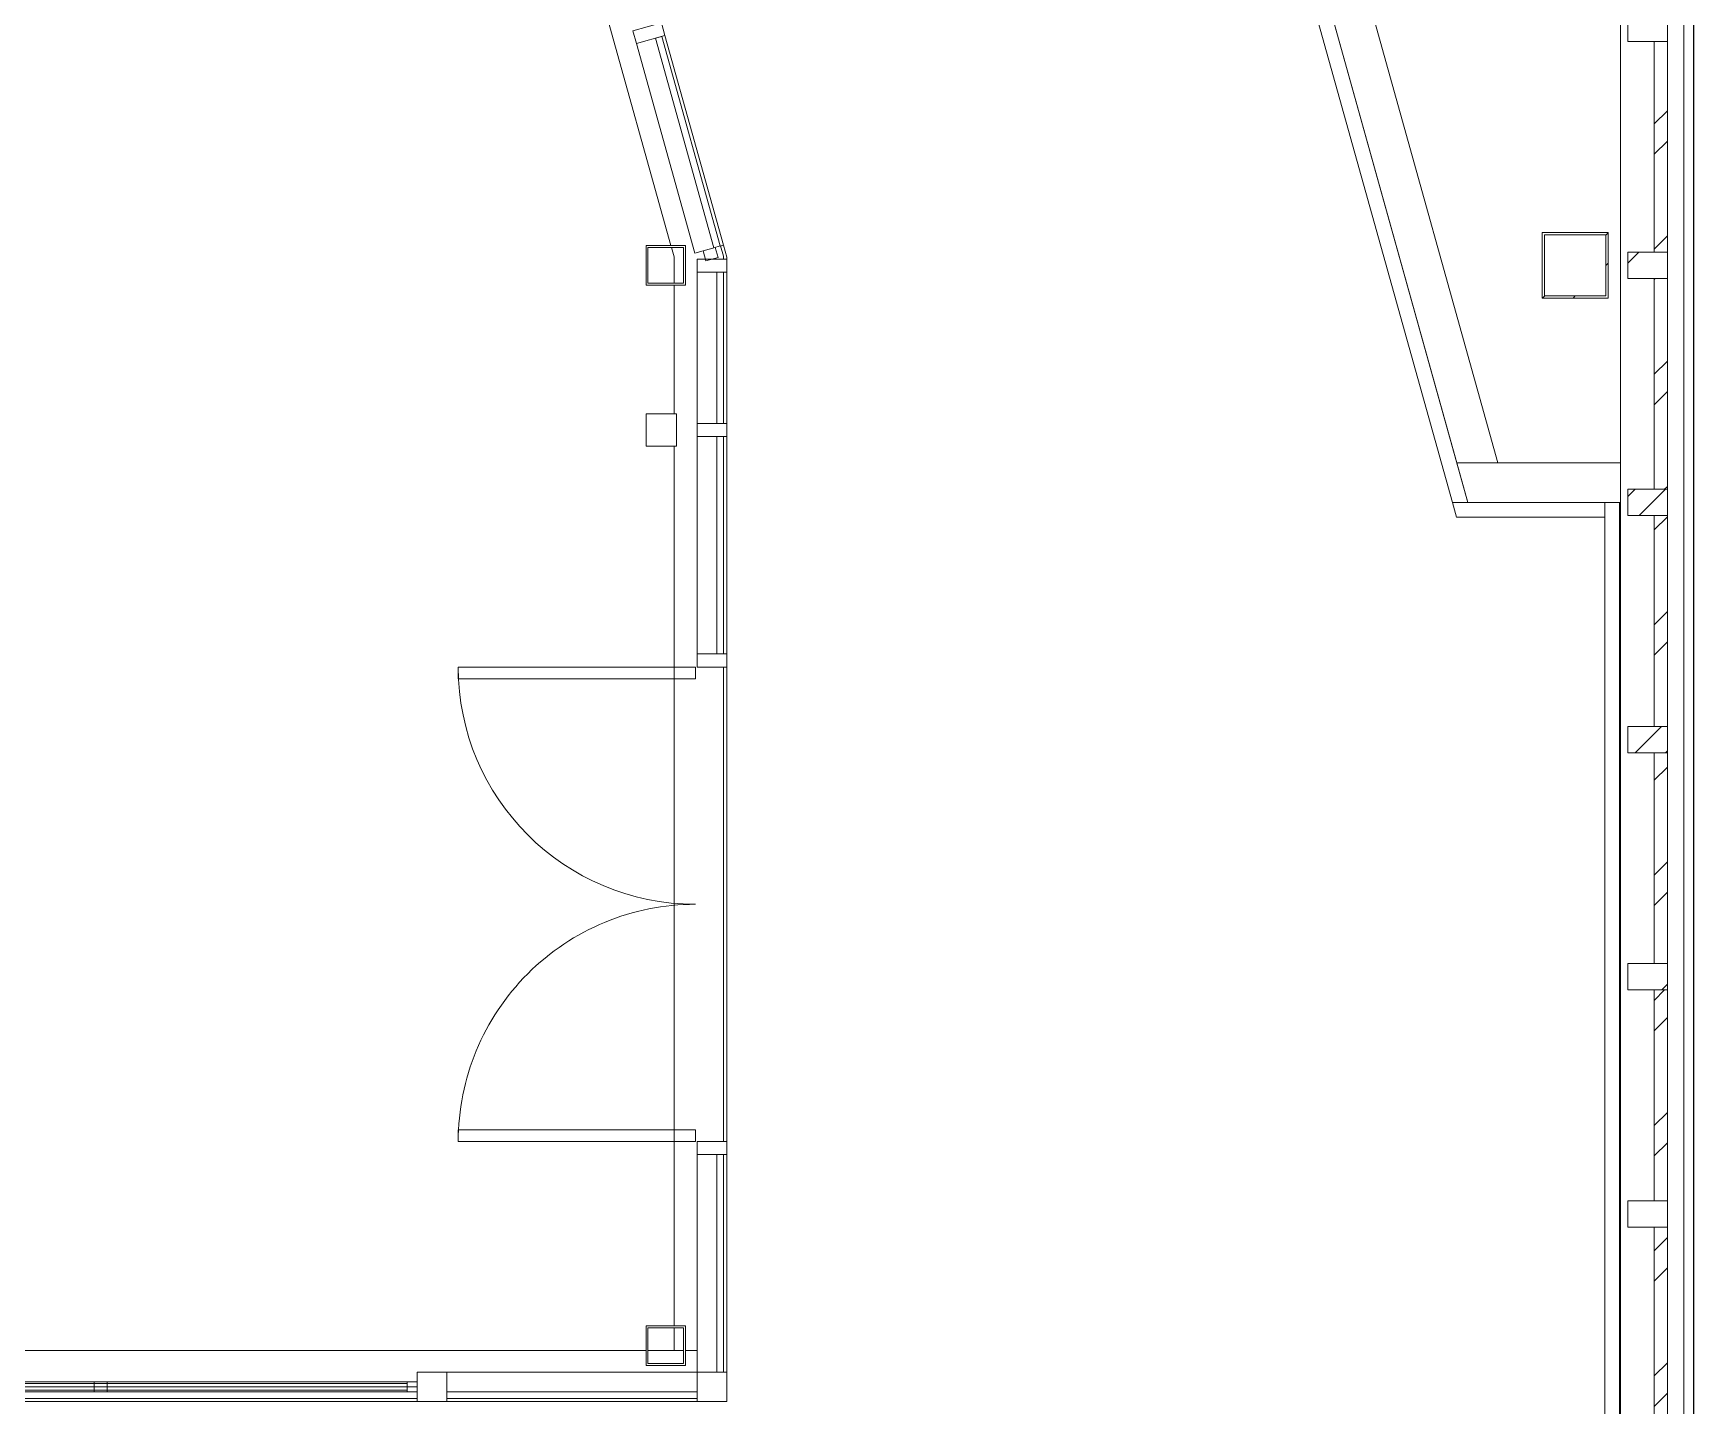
# Model space of a CAD drawing. Header units: inches. Extents: x -449 to 330, y -482 to 598.
# Drawn here: x 77.5 to 329.5, y -99.2 to 109.2 of the extents above; entities that cross this region are included whole.
import ezdxf

# ---------------------------------------------------------------- set-up
doc = ezdxf.new("R2010")
doc.units = ezdxf.units.IN
doc.header["$MEASUREMENT"] = 0
for name, color, linetype, lineweight in [('A-DETL-GENF', 92, 'Continuous', 9), ('A-DOOR', 31, 'Continuous', 9), ('A-FLOR', 192, 'Continuous', 13), ('A-GENM', 13, 'Continuous', 9), ('A-GLAZ-CURT', 52, 'Continuous', 9), ('A-GLAZ-CWMG', 51, 'Continuous', 9), ('A-WALL', 113, 'Continuous', 13), ('I-WALL', 2, 'Continuous', 9), ('S-COLS', 52, 'Continuous', 9)]:
    doc.layers.add(name, color=color, linetype=linetype, lineweight=lineweight)
pattern_1 = [(45, (0, 0), (-9.5035, 9.5035), []), (45, (0, 14.4), (-9.5035, 9.5035), [])]

# ---------------------------------------------------------------- blocks, each defined once
blk = doc.blocks.new('HSS-Hollow Structural Section-Column - HSS10X10X3_8-762142-Test Fit - Second Floor Plan')
at = {"layer": 'S-COLS'}
h = blk.add_hatch(dxfattribs=at)
h.set_pattern_fill('FP_12', color=256, style=0, pattern_type=2)
h.set_pattern_definition([(315, (-73.956, 311.513), (9.5035, 9.5035), []), (315, (-59.556, 311.513), (9.5035, 9.5035), [])])
h.paths.add_polyline_path([(-5, -5), (5, -5), (5, 5), (-5, 5)], flags=0)
h.paths.add_polyline_path([(-4.651, 4.651), (4.651, 4.651), (4.651, -4.651), (-4.651, -4.651)], flags=0)
for p, q in [((5, 5), (-5, 5)), ((-5, 5), (-5, -5)), ((-4.651, -4.651), (-4.651, 4.651)), ((-4.651, 4.651), (4.651, 4.651)), ((4.651, 4.651), (4.651, -4.651)), ((5, -5), (5, 5)), ((-5, -5), (5, -5)), ((4.651, -4.651), (-4.651, -4.651))]:
    blk.add_line(p, q, dxfattribs=at)
blk = doc.blocks.new('System Panel - Glazed-1400076-Test Fit - Second Floor Plan')
at = {"layer": 'A-GLAZ-CURT'}
for p, q in [((16.5, -0.75), (-16.5, -0.75)), ((-16.5, -0.75), (-16.5, -1.75)), ((-16.5, -1.75), (16.5, -1.75)), ((16.5, -1.75), (16.5, -0.75))]:
    blk.add_line(p, q, dxfattribs=at)
blk = doc.blocks.new('Rectangular Mullion - 2_ x 4_5_ rectangular-1028913-Test Fit - Second Floor Plan')
at = {"layer": 'A-GLAZ-CWMG'}
for p, q in [((178.26, -61.04), (178.26, -94.04)), ((182.76, -61.04), (182.76, -94.04))]:
    blk.add_line(p, q, dxfattribs=at)
blk = doc.blocks.new('System Panel - Glazed-1773759-Test Fit - Second Floor Plan')
at = {"layer": 'A-GLAZ-CURT'}
for p, q in [((11.48, -0.75), (-11.48, -0.75)), ((-11.48, -0.75), (-11.48, -1.75)), ((-11.48, -1.75), (11.48, -1.75)), ((11.48, -1.75), (11.48, -0.75))]:
    blk.add_line(p, q, dxfattribs=at)
blk = doc.blocks.new('Rectangular Mullion - 2_ x 4_5_ rectangular-1773756-Test Fit - Second Floor Plan')
at = {"layer": 'A-GLAZ-CWMG'}
for p, q in [((178.26, 72.91), (178.26, 49.96)), ((182.76, 72.91), (182.76, 49.96))]:
    blk.add_line(p, q, dxfattribs=at)
blk = doc.blocks.new('Quad Corner Mullion - 4_5_ x 4_5_ Quad Corner-1541288-Test Fit - Second Floor Plan')
at = {"layer": 'A-GLAZ-CWMG'}
for p, q in [((2.25, 2.25), (-2.25, 2.25)), ((-2.25, 2.25), (-2.25, -2.25)), ((2.25, -2.25), (2.25, 2.25)), ((-2.25, -2.25), (2.25, -2.25))]:
    blk.add_line(p, q, dxfattribs=at)
blk = doc.blocks.new('System Panel - Glazed-1579651-Test Fit - Second Floor Plan')
at = {"layer": 'A-GLAZ-CURT'}
for p, q in [((16.51, -0.75), (-16.51, -0.75)), ((-16.51, -0.75), (-16.51, -1.75)), ((-16.51, -1.75), (16.51, -1.75)), ((16.51, -1.75), (16.51, -0.75))]:
    blk.add_line(p, q, dxfattribs=at)
blk = doc.blocks.new('Rectangular Mullion - 2_ x 4_5_ rectangular-1579652-Test Fit - Second Floor Plan')
at = {"layer": 'A-GLAZ-CWMG'}
for p, q in [((173.38, 108.84), (182.26, 77.02)), ((169.05, 107.63), (177.93, 75.81)), ((179.16, 76.16), (177.93, 75.81)), ((182.26, 77.02), (181.78, 76.89))]:
    blk.add_line(p, q, dxfattribs=at)
blk = doc.blocks.new('Rectangular Mullion - NanaWall - HSW60 Side Jamb-1400126-Test Fit - Second Floor Plan')
at = {"layer": 'A-GLAZ-CWMG'}
for p, q in [((0, 0.96875), (-1.5625, 0.96875)), ((-1.5625, 0.96875), (-1.5625, -0.96875)), ((0, -0.96875), (0, 0.96875)), ((-1.5625, -0.96875), (0, -0.96875))]:
    blk.add_line(p, q, dxfattribs=at)
blk = doc.blocks.new('Rectangular Mullion - 2_ x 4_5_ rectangular-860921-Test Fit - Second Floor Plan')
at = {"layer": 'A-GLAZ-CWMG'}
for p, q in [((-173.49, 585.21), (-140.49, 585.21)), ((-173.49, 580.71), (-140.49, 580.71))]:
    blk.add_line(p, q, dxfattribs=at)
blk = doc.blocks.new('Rectangular Mullion - 2_ x 4_5_ rectangular-1400118-Test Fit - Second Floor Plan')
at = {"layer": 'A-GLAZ-CWMG'}
for p, q in [((-2, 2.25), (0, 2.25)), ((-2, -2.25), (-2, 2.25)), ((0, 2.25), (0, -2.25)), ((0, -2.25), (-2, -2.25))]:
    blk.add_line(p, q, dxfattribs=at)
blk = doc.blocks.new('Rectangular Mullion - 2_ x 4_5_ rectangular-1400079-Test Fit - Second Floor Plan')
at = {"layer": 'A-GLAZ-CWMG'}
for p, q in [((0, 2.25), (-2, 2.25)), ((-2, 2.25), (-2, -2.25)), ((0, -2.25), (0, 2.25)), ((-2, -2.25), (0, -2.25))]:
    blk.add_line(p, q, dxfattribs=at)
blk = doc.blocks.new('AA-Curtain_Wall_Door-Double - Storefront-1773388-Test Fit - Second Floor Plan')
at = {"layer": 'A-DETL-GENF'}
for p, q in [((-34.25, 38.5), (-36, 38.5)), ((-36, 38.5), (-36, 2.5)), ((-34.25, 2.5), (-34.25, 38.5)), ((36, 38.5), (34.25, 38.5)), ((34.25, 38.5), (34.25, 2.5)), ((36, 2.5), (36, 38.5)), ((-36, 2.5), (-34.25, 2.5)), ((34.25, 2.5), (36, 2.5))]:
    blk.add_line(p, q, dxfattribs=at)
at = {"layer": 'A-DOOR'}
for centre, start, end in [((-36, 2.5), 360, 90), ((36, 2.5), 90, 180)]:
    blk.add_arc(centre, 36, start, end, dxfattribs=at)
blk = doc.blocks.new('Rectangular Mullion - 2_ x 4_5_ rectangular-1400108-Test Fit - Second Floor Plan')
at = {"layer": 'A-GLAZ-CWMG'}
for p, q in [((0, 2.25), (-2, 2.25)), ((-2, 2.25), (-2, -2.25)), ((0, -2.25), (0, 2.25)), ((-2, -2.25), (0, -2.25))]:
    blk.add_line(p, q, dxfattribs=at)
blk = doc.blocks.new('Rectangular Mullion - 2_ x 4_5_ rectangular-1400074-Test Fit - Second Floor Plan')
at = {"layer": 'A-GLAZ-CWMG'}
for p, q in [((-1, 2.25), (1, 2.25)), ((-1, -2.25), (-1, 2.25)), ((1, 2.25), (1, -2.25)), ((1, -2.25), (-1, -2.25))]:
    blk.add_line(p, q, dxfattribs=at)
blk = doc.blocks.new('Rectangular Mullion - 2_ x 2_ Tube Support-V44-Test Fit - Second Floor Plan')
at = {"layer": 'A-GLAZ-CWMG'}
h = blk.add_hatch(dxfattribs=at)
h.set_pattern_fill('FP_27', color=256, style=0, pattern_type=2)
h.set_pattern_definition(pattern_1)
h.paths.add_polyline_path([(323.51, -104.04), (325.51, -104.04), (325.51, -72.04), (323.51, -72.04), (323.51, -95.36)], flags=0)
for p, q in [((325.51, -72.04), (323.51, -72.04)), ((323.51, -72.04), (323.51, -104.04)), ((325.51, -104.04), (325.51, -72.04)), ((323.51, -104.04), (325.51, -104.04))]:
    blk.add_line(p, q, dxfattribs=at)
blk = doc.blocks.new('Rectangular Mullion - 2_ x 2_ Tube Support-V45-Test Fit - Second Floor Plan')
at = {"layer": 'A-GLAZ-CWMG'}
h = blk.add_hatch(dxfattribs=at)
h.set_pattern_fill('FP_28', color=256, style=0, pattern_type=2)
h.set_pattern_definition(pattern_1)
h.paths.add_polyline_path([(325.51, -68.04), (325.51, -36.04), (323.51, -36.04), (323.51, -68.04)], flags=0)
for p, q in [((325.51, -36.04), (323.51, -36.04)), ((323.51, -36.04), (323.51, -68.04)), ((325.51, -68.04), (325.51, -36.04)), ((323.51, -68.04), (325.51, -68.04))]:
    blk.add_line(p, q, dxfattribs=at)
blk = doc.blocks.new('Rectangular Mullion - 2_ x 2_ Tube Support-V46-Test Fit - Second Floor Plan')
at = {"layer": 'A-GLAZ-CWMG'}
h = blk.add_hatch(dxfattribs=at)
h.set_pattern_fill('FP_27', color=256, style=0, pattern_type=2)
h.set_pattern_definition(pattern_1)
h.paths.add_polyline_path([(323.51, -32.04), (325.51, -32.04), (325.51, -0.04), (323.51, -0.04), (323.51, -28.45)], flags=0)
for p, q in [((325.51, -0.04), (323.51, -0.04)), ((323.51, -0.04), (323.51, -32.04)), ((325.51, -32.04), (325.51, -0.04)), ((323.51, -32.04), (325.51, -32.04))]:
    blk.add_line(p, q, dxfattribs=at)
blk = doc.blocks.new('Rectangular Mullion - 2_ x 2_ Tube Support-V47-Test Fit - Second Floor Plan')
at = {"layer": 'A-GLAZ-CWMG'}
h = blk.add_hatch(dxfattribs=at)
h.set_pattern_fill('FP_27', color=256, style=0, pattern_type=2)
h.set_pattern_definition(pattern_1)
h.paths.add_polyline_path([(325.51, 3.96), (325.51, 35.96), (323.51, 35.96), (323.51, 3.96)], flags=0)
for p, q in [((325.51, 35.96), (323.51, 35.96)), ((323.51, 35.96), (323.51, 3.96)), ((325.51, 3.96), (325.51, 35.96)), ((323.51, 3.96), (325.51, 3.96))]:
    blk.add_line(p, q, dxfattribs=at)
blk = doc.blocks.new('Rectangular Mullion - 2_ x 2_ Tube Support-V48-Test Fit - Second Floor Plan')
at = {"layer": 'A-GLAZ-CWMG'}
h = blk.add_hatch(dxfattribs=at)
h.set_pattern_fill('FP_28', color=256, style=0, pattern_type=2)
h.set_pattern_definition(pattern_1)
h.paths.add_polyline_path([(325.51, 39.96), (325.51, 71.96), (323.51, 71.96), (323.51, 39.96)], flags=0)
for p, q in [((325.51, 71.96), (323.51, 71.96)), ((323.51, 71.96), (323.51, 39.96)), ((325.51, 39.96), (325.51, 71.96)), ((323.51, 39.96), (325.51, 39.96))]:
    blk.add_line(p, q, dxfattribs=at)
blk = doc.blocks.new('Rectangular Mullion - 2_ x 2_ Tube Support-V49-Test Fit - Second Floor Plan')
at = {"layer": 'A-GLAZ-CWMG'}
h = blk.add_hatch(dxfattribs=at)
h.set_pattern_fill('FP_27', color=256, style=0, pattern_type=2)
h.set_pattern_definition(pattern_1)
h.paths.add_polyline_path([(323.51, 75.96), (325.51, 75.96), (325.51, 107.96), (323.51, 107.96), (323.51, 78.61)], flags=0)
for p, q in [((325.51, 107.96), (323.51, 107.96)), ((323.51, 107.96), (323.51, 75.96)), ((325.51, 75.96), (325.51, 107.96)), ((323.51, 75.96), (325.51, 75.96))]:
    blk.add_line(p, q, dxfattribs=at)
blk = doc.blocks.new('Rectangular Mullion - 6_ x 4_  Tube Support-V71-Test Fit - Second Floor Plan')
at = {"layer": 'A-GLAZ-CWMG'}
for p, q in [((-2, -2), (2, -2)), ((-2, -8), (-2, -2)), ((2, -2), (2, -8)), ((2, -8), (-2, -8))]:
    blk.add_line(p, q, dxfattribs=at)
blk = doc.blocks.new('Rectangular Mullion - 6_ x 4_  Tube Support-V72-Test Fit - Second Floor Plan')
at = {"layer": 'A-GLAZ-CWMG'}
h = blk.add_hatch(dxfattribs=at)
h.set_pattern_fill('FP_36', color=256, style=0, pattern_type=2)
h.set_pattern_definition([(45, (34.044, -327.513), (-9.5035, 9.5035), []), (45, (48.444, -327.513), (-9.5035, 9.5035), [])])
h.paths.add_polyline_path([(-2, -8), (-2, -2), (2, -2), (2, -8)], flags=0)
for p, q in [((-2, -2), (2, -2)), ((-2, -8), (-2, -2)), ((2, -2), (2, -8)), ((2, -8), (-2, -8))]:
    blk.add_line(p, q, dxfattribs=at)
blk = doc.blocks.new('Rectangular Mullion - 6_ x 4_  Tube Support-V73-Test Fit - Second Floor Plan')
at = {"layer": 'A-GLAZ-CWMG'}
h = blk.add_hatch(dxfattribs=at)
h.set_pattern_fill('FP_37', color=256, style=0, pattern_type=2)
h.set_pattern_definition([(45, (-1.956, -327.513), (-9.5035, 9.5035), []), (45, (12.444, -327.513), (-9.5035, 9.5035), [])])
h.paths.add_polyline_path([(-2, -4), (-2, -2), (2, -2), (2, -8), (-2, -8), (-2, -4.85)], flags=0)
for p, q in [((-2, -2), (2, -2)), ((-2, -8), (-2, -2)), ((2, -2), (2, -8)), ((2, -8), (-2, -8))]:
    blk.add_line(p, q, dxfattribs=at)
blk = doc.blocks.new('Rectangular Mullion - 6_ x 4_  Tube Support-V74-Test Fit - Second Floor Plan')
at = {"layer": 'A-GLAZ-CWMG'}
h = blk.add_hatch(dxfattribs=at)
h.set_pattern_fill('FP_38', color=256, style=0, pattern_type=2)
h.set_pattern_definition([(45, (-37.956, -327.513), (-9.5035, 9.5035), []), (45, (-23.556, -327.513), (-9.5035, 9.5035), [])])
h.paths.add_polyline_path([(-2, -2), (2, -2), (2, -8), (-2, -8), (-2, -4)], flags=0)
for p, q in [((-2, -2), (2, -2)), ((-2, -8), (-2, -2)), ((2, -2), (2, -8)), ((2, -8), (-2, -8))]:
    blk.add_line(p, q, dxfattribs=at)
blk = doc.blocks.new('Rectangular Mullion - 6_ x 4_  Tube Support-V75-Test Fit - Second Floor Plan')
at = {"layer": 'A-GLAZ-CWMG'}
h = blk.add_hatch(dxfattribs=at)
h.set_pattern_fill('FP_39', color=256, style=0, pattern_type=2)
h.set_pattern_definition([(45, (-73.956, -327.513), (-9.5035, 9.5035), []), (45, (-59.556, -327.513), (-9.5035, 9.5035), [])])
h.paths.add_polyline_path([(-2, -2), (2, -2), (2, -8), (-2, -8), (-2, -4)], flags=0)
for p, q in [((-2, -2), (2, -2)), ((-2, -8), (-2, -2)), ((2, -2), (2, -8)), ((2, -8), (-2, -8))]:
    blk.add_line(p, q, dxfattribs=at)
blk = doc.blocks.new('Rectangular Mullion - 6_ x 4_  Tube Support-V76-Test Fit - Second Floor Plan')
at = {"layer": 'A-GLAZ-CWMG'}
h = blk.add_hatch(dxfattribs=at)
h.set_pattern_fill('FP_40', color=256, style=0, pattern_type=2)
h.set_pattern_definition([(45, (-109.956, -327.513), (-9.5035, 9.5035), []), (45, (-95.556, -327.513), (-9.5035, 9.5035), [])])
h.paths.add_polyline_path([(-2, -8), (-2, -2), (2, -2), (2, -8)], flags=0)
for p, q in [((-2, -2), (2, -2)), ((-2, -8), (-2, -2)), ((2, -2), (2, -8)), ((2, -8), (-2, -8))]:
    blk.add_line(p, q, dxfattribs=at)
blk = doc.blocks.new('Rectangular Mullion - 2_ x 4_5_ rectangular-1400122-Test Fit - Second Floor Plan')
at = {"layer": 'A-GLAZ-CWMG'}
for p, q in [((-1, 2.25), (1, 2.25)), ((-1, -2.25), (-1, 2.25)), ((1, 2.25), (1, -2.25)), ((1, -2.25), (-1, -2.25))]:
    blk.add_line(p, q, dxfattribs=at)
blk = doc.blocks.new('Corrugated Wall Panel - Corrugated Wall Panel-1604849-Test Fit - Second Floor Plan')
at = {"layer": 'A-GENM'}
for p, q in [((329.47, 527.29), (329.47, -478)), ((329.51, -478.04), (329.51, 527.29)), ((328.01, 501.46), (328.01, -468.04))]:
    blk.add_line(p, q, dxfattribs=at)
blk = doc.blocks.new('System Panel - Glazed-1822424-Test Fit - Second Floor Plan')
at = {"layer": 'A-GLAZ-CURT'}
for p, q in [((19, -0.75), (-19, -0.75)), ((-19, -0.75), (-19, -1.75)), ((-19, -1.75), (19, -1.75)), ((19, -1.75), (19, -0.75))]:
    blk.add_line(p, q, dxfattribs=at)
blk = doc.blocks.new('Rectangular Mullion - 2_ x 4_5_ rectangular-1822419-Test Fit - Second Floor Plan')
at = {"layer": 'A-GLAZ-CWMG'}
for p, q in [((178.26, -94.04), (140.26, -94.04)), ((178.26, -98.54), (140.26, -98.54))]:
    blk.add_line(p, q, dxfattribs=at)
blk = doc.blocks.new('Rectangular Mullion - 4_5_ x 4_5_ rectangular-V135-Test Fit - Second Floor Plan')
at = {"layer": 'A-GLAZ-CWMG'}
for p, q in [((-2.25, 2.25), (2.25, 2.25)), ((-2.25, 0.75), (-2.25, 2.25)), ((-2.25, -0.75), (-2.25, 0.75)), ((2.25, 2.25), (2.25, -2.25)), ((-2.25, -2.25), (-2.25, -0.75)), ((2.25, -2.25), (-2.25, -2.25))]:
    blk.add_line(p, q, dxfattribs=at)
blk = doc.blocks.new('08 - Hecht Garage Door-TD - 08 - Hecht Garage Door-TD-V136-Test Fit - Second Floor Plan')
at = {"layer": 'A-DOOR'}
for p, q in [((-72, 0.75), (-70.5, 0.75)), ((-72, -0.75), (-72, 0.75)), ((-70.5, 0.75), (-72, 0.75)), ((-72, 0.75), (72, 0.75)), ((-72, 0.75), (72, 0.75)), ((-72, 0.75), (72, 0.75)), ((-72, 0.75), (-70.5, 0.75)), ((72, 0), (-72, 0)), ((-70.5, 0.75), (-70.5, -0.75)), ((-25, 0.75), (-70.5, 0.75)), ((-70.5, 0.75), (-25, 0.75)), ((-70.5, 0.75), (-25, 0.75)), ((-70.5, 0.75), (-70.5, 0.5)), ((-70.5, 0.5), (-70.5, 0.75)), ((-70.5, 0.75), (-70.5, 0.5)), ((-70.5, 0.5), (-70.5, 0.75)), ((-70.5, 0.75), (-70.5, 0.5)), ((-25, 0.75), (-70.5, 0.75)), ((-25, 0.75), (-70.5, 0.75)), ((-25, 0.75), (-70.5, 0.75)), ((-70.5, 0.75), (-25, 0.75)), ((-70.5, 0.5), (-70.5, -0.5)), ((-70.5, -0.5), (-70.5, 0.5)), ((-70.5, 0.5), (-70.5, -0.5)), ((-70.5, -0.5), (-70.5, 0.5)), ((-70.5, 0.5), (-70.5, -0.5)), ((-70.5, 0.5), (70.5, 0.5)), ((-70.5, -0.5), (-70.5, 0.5)), ((-70.5, 0.5), (-70.5, -0.5)), ((-25, 0.5), (-70.5, 0.5)), ((-25, 0.75), (-23, 0.75)), ((-25, -0.75), (-25, 0.75)), ((-23, 0.75), (-25, 0.75)), ((-25, 0.5), (-25, 0.75)), ((-25, 0.5), (-25, 0.75)), ((-25, 0.75), (-25, 0.5)), ((-25, 0.5), (-25, 0.75)), ((-25, 0.75), (-25, 0.5)), ((-25, 0.75), (-23, 0.75)), ((-25, -0.5), (-25, 0.5)), ((-25, -0.5), (-25, 0.5)), ((-25, 0.5), (-25, -0.5)), ((-25, -0.5), (-25, 0.5)), ((-25, 0.5), (-25, -0.5)), ((-23, 0.5), (-25, 0.5)), ((-23, 0.75), (-23, -0.75)), ((23, 0.75), (-23, 0.75)), ((-23, 0.75), (23, 0.75)), ((-23, 0.75), (23, 0.75)), ((-23, 0.75), (-23, 0.5)), ((-23, 0.5), (-23, 0.75)), ((-23, 0.75), (-23, 0.5)), ((-23, 0.5), (-23, 0.75)), ((-23, 0.75), (-23, 0.5)), ((23, 0.75), (-23, 0.75)), ((23, 0.75), (-23, 0.75)), ((23, 0.75), (-23, 0.75)), ((-23, 0.75), (23, 0.75)), ((-23, 0.5), (-23, -0.5)), ((-23, -0.5), (-23, 0.5)), ((-23, 0.5), (-23, -0.5)), ((-23, -0.5), (-23, 0.5)), ((-23, 0.5), (-23, -0.5)), ((23, 0.5), (-23, 0.5)), ((23, 0.75), (25, 0.75)), ((23, -0.75), (23, 0.75)), ((25, 0.75), (23, 0.75)), ((23, 0.5), (23, 0.75)), ((23, 0.5), (23, 0.75)), ((23, 0.75), (23, 0.5)), ((23, 0.5), (23, 0.75)), ((23, 0.75), (23, 0.5)), ((23, 0.75), (25, 0.75)), ((23, -0.5), (23, 0.5)), ((23, -0.5), (23, 0.5)), ((23, 0.5), (23, -0.5)), ((23, -0.5), (23, 0.5)), ((23, 0.5), (23, -0.5)), ((25, 0.5), (23, 0.5)), ((25, 0.75), (25, -0.75)), ((70.5, 0.75), (25, 0.75)), ((25, 0.75), (70.5, 0.75)), ((25, 0.75), (70.5, 0.75)), ((25, 0.75), (25, 0.5)), ((25, 0.5), (25, 0.75)), ((25, 0.75), (25, 0.5)), ((25, 0.5), (25, 0.75)), ((25, 0.75), (25, 0.5)), ((70.5, 0.75), (25, 0.75)), ((70.5, 0.75), (25, 0.75)), ((70.5, 0.75), (25, 0.75)), ((25, 0.75), (70.5, 0.75)), ((25, 0.5), (25, -0.5)), ((25, -0.5), (25, 0.5)), ((25, 0.5), (25, -0.5)), ((25, -0.5), (25, 0.5)), ((25, 0.5), (25, -0.5)), ((70.5, 0.5), (25, 0.5)), ((70.5, 0.75), (72, 0.75)), ((70.5, -0.75), (70.5, 0.75)), ((72, 0.75), (70.5, 0.75)), ((70.5, 0.5), (70.5, 0.75)), ((70.5, 0.5), (70.5, 0.75)), ((70.5, 0.75), (70.5, 0.5)), ((70.5, 0.5), (70.5, 0.75)), ((70.5, 0.75), (70.5, 0.5)), ((70.5, 0.75), (72, 0.75)), ((70.5, -0.5), (70.5, 0.5)), ((70.5, -0.5), (70.5, 0.5)), ((70.5, 0.5), (70.5, -0.5)), ((70.5, -0.5), (70.5, 0.5)), ((70.5, 0.5), (70.5, -0.5)), ((70.5, 0.5), (70.5, -0.5)), ((70.5, -0.5), (70.5, 0.5)), ((72, 0.75), (72, -0.75)), ((-70.5, -0.75), (-72, -0.75)), ((-72, -0.75), (-70.5, -0.75)), ((72, -0.75), (-72, -0.75)), ((72, -0.75), (-72, -0.75)), ((72, -0.75), (-72, -0.75)), ((-70.5, -0.75), (-72, -0.75)), ((-70.5, -0.5), (-70.5, -0.75)), ((-70.5, -0.75), (-70.5, -0.5)), ((-70.5, -0.5), (-70.5, -0.75)), ((-70.5, -0.75), (-70.5, -0.5)), ((-70.5, -0.5), (-70.5, -0.75)), ((70.5, -0.5), (-70.5, -0.5)), ((-70.5, -0.5), (-25, -0.5)), ((-70.5, -0.75), (-25, -0.75)), ((-70.5, -0.75), (-25, -0.75)), ((-70.5, -0.75), (-25, -0.75)), ((-25, -0.75), (-70.5, -0.75)), ((-25, -0.75), (-70.5, -0.75)), ((-70.5, -0.75), (-25, -0.75)), ((-25, -0.75), (-70.5, -0.75)), ((-25, -0.75), (-25, -0.5)), ((-25, -0.75), (-25, -0.5)), ((-25, -0.5), (-25, -0.75)), ((-25, -0.75), (-25, -0.5)), ((-25, -0.5), (-25, -0.75)), ((-25, -0.5), (-23, -0.5)), ((-23, -0.75), (-25, -0.75)), ((-25, -0.75), (-23, -0.75)), ((-23, -0.75), (-25, -0.75)), ((-23, -0.5), (-23, -0.75)), ((-23, -0.75), (-23, -0.5)), ((-23, -0.5), (-23, -0.75)), ((-23, -0.75), (-23, -0.5)), ((-23, -0.5), (-23, -0.75)), ((-23, -0.5), (23, -0.5)), ((-23, -0.75), (23, -0.75)), ((-23, -0.75), (23, -0.75)), ((-23, -0.75), (23, -0.75)), ((23, -0.75), (-23, -0.75)), ((23, -0.75), (-23, -0.75)), ((-23, -0.75), (23, -0.75)), ((23, -0.75), (-23, -0.75)), ((23, -0.75), (23, -0.5)), ((23, -0.75), (23, -0.5)), ((23, -0.5), (23, -0.75)), ((23, -0.75), (23, -0.5)), ((23, -0.5), (23, -0.75)), ((23, -0.5), (25, -0.5)), ((25, -0.75), (23, -0.75)), ((23, -0.75), (25, -0.75)), ((25, -0.75), (23, -0.75)), ((25, -0.5), (25, -0.75)), ((25, -0.75), (25, -0.5)), ((25, -0.5), (25, -0.75)), ((25, -0.75), (25, -0.5)), ((25, -0.5), (25, -0.75)), ((25, -0.5), (70.5, -0.5)), ((25, -0.75), (70.5, -0.75)), ((25, -0.75), (70.5, -0.75)), ((25, -0.75), (70.5, -0.75)), ((70.5, -0.75), (25, -0.75)), ((70.5, -0.75), (25, -0.75)), ((25, -0.75), (70.5, -0.75)), ((70.5, -0.75), (25, -0.75)), ((70.5, -0.75), (70.5, -0.5)), ((70.5, -0.75), (70.5, -0.5)), ((70.5, -0.5), (70.5, -0.75)), ((70.5, -0.75), (70.5, -0.5)), ((70.5, -0.5), (70.5, -0.75)), ((72, -0.75), (70.5, -0.75)), ((70.5, -0.75), (72, -0.75)), ((72, -0.75), (70.5, -0.75))]:
    blk.add_line(p, q, dxfattribs=at)
blk = doc.blocks.new('Hecht_PAD_AA-Arch_detached_rvt-1-Test Fit - Second Floor Plan')
at = {"layer": 'A-WALL'}
for p, q in [((150.2, 579.96), (299.78, 43.96)), ((293.55, 43.96), (145.51, 574.43)), ((145.51, 574.43), (295.23, 37.96)), ((292.89, 37.96), (145.26, 566.96)), ((318.39, -464.04), (318.39, 481.84)), ((174.29, 76.96), (115.57, 287.37)), ((174.76, 75.27), (174.38, 76.66)), ((181.83, 76.91), (182.26, 75.37)), ((174.76, 71.25), (174.76, 75.27)), ((182.26, 75.37), (182.26, 74.91)), ((174.76, 51.39), (174.76, 70.96)), ((174.76, 12.96), (174.76, 46.52)), ((293.55, 43.96), (299.78, 43.96)), ((293.55, 43.96), (318.39, 43.96)), ((293.55, 43.96), (295.23, 37.96)), ((318.39, 37.96), (318.39, 43.96)), ((292.89, 37.96), (316.01, 37.96)), ((292.89, 37.96), (293.52, 35.71)), ((292.89, 37.96), (295.23, 37.96)), ((318.39, 37.96), (295.23, 37.96)), ((316.01, -188.04), (316.01, 37.96)), ((318.26, 37.96), (316.01, 37.96)), ((316.01, 35.71), (316.01, 37.96)), ((318.26, 37.96), (318.26, -350.92)), ((316.01, 35.71), (293.52, 35.71)), ((174.76, 11.21), (174.76, 12.96)), ((182.26, 12.96), (182.26, -59.04)), ((174.76, -57.29), (174.76, 11.21)), ((174.76, -59.04), (174.76, -57.29)), ((174.76, -87.04), (174.76, -59.04)), ((174.76, -90.79), (174.76, -87.34)), ((-27.49, -90.79), (170.51, -90.79)), ((170.8, -90.79), (176.22, -90.79)), ((174.76, -90.79), (176.22, -90.79)), ((176.51, -90.79), (178.26, -90.79)), ((176.51, -90.79), (178.26, -90.79)), ((135.76, -98.04), (-8.24, -98.04))]:
    blk.add_line(p, q, dxfattribs=at)
for name, p in [('Corrugated Wall Panel - Corrugated Wall Panel-1604849-Test Fit - Second Floor Plan', (0, 0)), ('Rectangular Mullion - 2_ x 4_5_ rectangular-1579652-Test Fit - Second Floor Plan', (0, 0)), ('Rectangular Mullion - 2_ x 2_ Tube Support-V49-Test Fit - Second Floor Plan', (0, 0)), ('Rectangular Mullion - 2_ x 4_5_ rectangular-1773756-Test Fit - Second Floor Plan', (0, 0)), ('Rectangular Mullion - 2_ x 2_ Tube Support-V48-Test Fit - Second Floor Plan', (0, 0)), ('Rectangular Mullion - 2_ x 2_ Tube Support-V47-Test Fit - Second Floor Plan', (0, 0)), ('Rectangular Mullion - 2_ x 2_ Tube Support-V46-Test Fit - Second Floor Plan', (0, 0)), ('Rectangular Mullion - 2_ x 2_ Tube Support-V45-Test Fit - Second Floor Plan', (0, 0)), ('Rectangular Mullion - 2_ x 4_5_ rectangular-1028913-Test Fit - Second Floor Plan', (0, 0)), ('Rectangular Mullion - 2_ x 2_ Tube Support-V44-Test Fit - Second Floor Plan', (0, 0)), ('08 - Hecht Garage Door-TD - 08 - Hecht Garage Door-TD-V136-Test Fit - Second Floor Plan', (63.76, -96.29)), ('Rectangular Mullion - 2_ x 4_5_ rectangular-1822419-Test Fit - Second Floor Plan', (0, 0)), ('System Panel - Glazed-1822424-Test Fit - Second Floor Plan', (159.26, -96.29))]:
    blk.add_blockref(name, p)
at = {"extrusion": (0, 0, -1)}
for name, p, rotation in [('Rectangular Mullion - 6_ x 4_  Tube Support-V76-Test Fit - Second Floor Plan', (-327.51, 109.96), 90.00000000000007), ('Rectangular Mullion - 2_ x 4_5_ rectangular-1400122-Test Fit - Second Floor Plan', (-170.95, 109.2), 74.40718906073377), ('Rectangular Mullion - 6_ x 4_  Tube Support-V75-Test Fit - Second Floor Plan', (-327.51, 73.96), 90.00000000000007), ('Rectangular Mullion - 2_ x 4_5_ rectangular-1400118-Test Fit - Second Floor Plan', (-180.51, 74.91), 90.00000000000026), ('Rectangular Mullion - 2_ x 4_5_ rectangular-1400074-Test Fit - Second Floor Plan', (-180.51, 48.96), 90.00000000000026), ('Rectangular Mullion - 6_ x 4_  Tube Support-V74-Test Fit - Second Floor Plan', (-327.51, 37.96), 90.00000000000007), ('Rectangular Mullion - 6_ x 4_  Tube Support-V73-Test Fit - Second Floor Plan', (-327.51, 1.96), 90.00000000000007), ('Rectangular Mullion - 6_ x 4_  Tube Support-V72-Test Fit - Second Floor Plan', (-327.51, -34.04), 90.00000000000007), ('Rectangular Mullion - 6_ x 4_  Tube Support-V71-Test Fit - Second Floor Plan', (-327.51, -70.04), 90.00000000000007), ('Rectangular Mullion - 4_5_ x 4_5_ rectangular-V135-Test Fit - Second Floor Plan', (-138.01, -96.29), 180)]:
    blk.add_blockref(name, p, dxfattribs=dict(at, rotation=rotation))
for name, p, rotation in [('System Panel - Glazed-1579651-Test Fit - Second Floor Plan', (175.65, 92.33), 105.5928109392662), ('HSS-Hollow Structural Section-Column - HSS10X10X3_8-762142-Test Fit - Second Floor Plan', (311.51, 73.96), 89.99999999999993), ('Rectangular Mullion - NanaWall - HSW60 Side Jamb-1400126-Test Fit - Second Floor Plan', (180.51, 74.91), 285.5928109392662), ('System Panel - Glazed-1773759-Test Fit - Second Floor Plan', (180.51, 61.44), 89.99999999999973), ('Rectangular Mullion - 2_ x 4_5_ rectangular-860921-Test Fit - Second Floor Plan', (-402.44, -125.53), 269.9999999999998), ('System Panel - Glazed-1400076-Test Fit - Second Floor Plan', (180.51, 31.46), 89.99999999999973), ('AA-Curtain_Wall_Door-Double - Storefront-1773388-Test Fit - Second Floor Plan', (180.51, -23.04), 89.99999999999977), ('Rectangular Mullion - 2_ x 4_5_ rectangular-1400079-Test Fit - Second Floor Plan', (180.51, 12.96), 269.9999999999997), ('Rectangular Mullion - 2_ x 4_5_ rectangular-1400108-Test Fit - Second Floor Plan', (180.51, -61.04), 269.9999999999997), ('System Panel - Glazed-1400076-Test Fit - Second Floor Plan', (180.51, -77.54), 89.99999999999977), ('Quad Corner Mullion - 4_5_ x 4_5_ Quad Corner-1541288-Test Fit - Second Floor Plan', (180.51, -96.29), 269.9999999999997)]:
    blk.add_blockref(name, p, dxfattribs=dict(rotation=rotation))
blk = doc.blocks.new('HSS-Hollow Structural Section-Column - HSS6X6X5_16-2707980-Test Fit - Second Floor Plan')
at = {"layer": 'S-COLS'}
for p, q in [((3, 3), (-3, 3)), ((-3, 3), (-3, -3)), ((-2.709, -2.709), (-2.709, 2.709)), ((-2.709, 2.709), (2.709, 2.709)), ((2.709, 2.709), (2.709, -2.709)), ((3, -3), (3, 3)), ((-3, -3), (3, -3)), ((2.709, -2.709), (-2.709, -2.709))]:
    blk.add_line(p, q, dxfattribs=at)

msp = doc.modelspace()

# ---------------------------------------------------------------- linework, layer by layer
at = {"layer": 'A-FLOR'}
for p, q in [((182.26, 77.02), (182.76, 75.22)), ((182.76, 75.22), (182.76, 74.91)), ((182.76, 12.96), (182.76, -59.04)), ((135.76, -98.54), (-8.24, -98.54))]:
    msp.add_line(p, q, dxfattribs=at)
at = {"layer": 'I-WALL'}
for p, q in [((175.14, 51.39), (170.51, 51.39)), ((170.51, 51.39), (170.51, 46.52)), ((175.14, 46.52), (175.14, 51.39)), ((170.51, 46.52), (175.14, 46.52))]:
    msp.add_line(p, q, dxfattribs=at)

# ---------------------------------------------------------------- block references
msp.add_blockref('Hecht_PAD_AA-Arch_detached_rvt-1-Test Fit - Second Floor Plan', (0, 0))
at = {"layer": 'S-COLS'}
for p in [(173.51, 73.96), (173.51, -90.04)]:
    msp.add_blockref('HSS-Hollow Structural Section-Column - HSS6X6X5_16-2707980-Test Fit - Second Floor Plan', p, dxfattribs=at)

doc.saveas('drawing.dxf')
